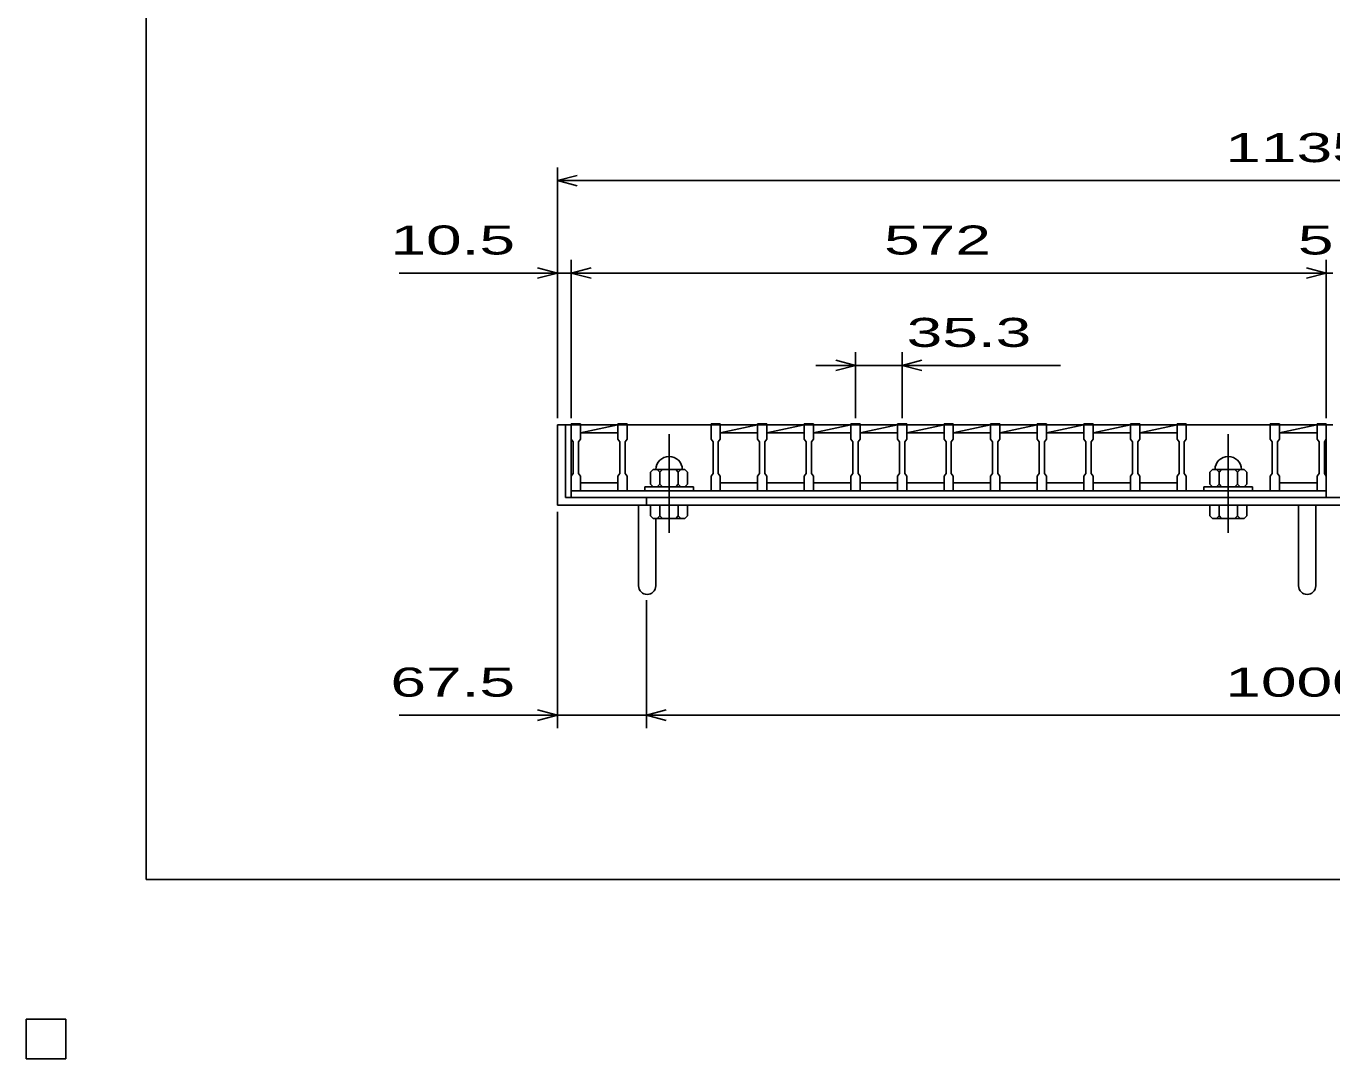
# Model space of a CAD drawing. Units: millimetres, scale not verified. Extents: x -1820 to 1731, y -1282 to 1054.
# Drawn here: x -1820 to -831, y -1282 to -500 of the extents above; entities that cross this region are included whole.
import ezdxf
from ezdxf.enums import TextEntityAlignment as Align

# ---------------------------------------------------------------- set-up
doc = ezdxf.new("R2010")
doc.units = ezdxf.units.MM
doc.header["$LTSCALE"] = 10
doc.linetypes.add('CHAIN', pattern=[18.5, 12, -1.5, 3.5, -1.5])
for name, color, linetype, lineweight in [('0_2', 150, 'Continuous', 25), ('16', 3, 'Continuous', 25), ('19', 6, 'Continuous', 25), ('22', 4, 'Continuous', 25)]:
    doc.layers.add(name, color=color, linetype=linetype, lineweight=lineweight)
doc.styles.add('ベクトル', font='')
doc.styles.get('ベクトル').set_extended_font_data('ベクトル')

msp = doc.modelspace()

# ---------------------------------------------------------------- linework, layer by layer
at = {"layer": '0_2'}
for p, q in [((-1729, -1146.5), (-1729, 1053.5)), ((1731, -1146.5), (-1729, -1146.5))]:
    msp.add_line(p, q, dxfattribs=at)
at = {"layer": '16'}
for p, q in [((-1407, -802), (-1407, -801.3)), ((-1407, -801.3), (-1400, -801.3)), ((-1400, -802), (-1407, -802)), ((-1407, -813), (-1407, -802)), ((-1407, -802), (-1407, -846)), ((-1400, -801.3), (-1400, -802)), ((-1400, -813), (-1400, -802)), ((-1400, -802), (-1371.7, -802)), ((-1400, -808), (-1371.7, -802)), ((-1400, -808), (-1371.7, -808)), ((-1371.7, -802), (-1371.7, -801.3)), ((-1371.7, -801.3), (-1364.7, -801.3)), ((-1364.7, -802), (-1371.7, -802)), ((-1371.7, -813), (-1371.7, -802)), ((-1364.7, -801.3), (-1364.7, -802)), ((-1364.7, -813), (-1364.7, -802)), ((-1364.7, -802), (-1301.1, -802)), ((-1301.1, -802), (-1301.1, -801.3)), ((-1301.1, -801.3), (-1294.1, -801.3)), ((-1294.1, -802), (-1301.1, -802)), ((-1301.1, -813), (-1301.1, -802)), ((-1294.1, -801.3), (-1294.1, -802)), ((-1294.1, -813), (-1294.1, -802)), ((-1294.1, -802), (-1265.8, -802)), ((-1294.1, -808), (-1265.8, -802)), ((-1294.1, -808), (-1265.8, -808)), ((-1265.8, -802), (-1265.8, -801.3)), ((-1265.8, -801.3), (-1258.8, -801.3)), ((-1258.8, -802), (-1265.8, -802)), ((-1265.8, -813), (-1265.8, -802)), ((-1258.8, -801.3), (-1258.8, -802)), ((-1258.8, -813), (-1258.8, -802)), ((-1258.8, -802), (-1230.5, -802)), ((-1258.8, -808), (-1230.5, -802)), ((-1258.8, -808), (-1230.5, -808)), ((-1230.5, -802), (-1230.5, -801.3)), ((-1230.5, -801.3), (-1223.5, -801.3)), ((-1223.5, -802), (-1230.5, -802)), ((-1230.5, -813), (-1230.5, -802)), ((-1223.5, -801.3), (-1223.5, -802)), ((-1223.5, -813), (-1223.5, -802)), ((-1223.5, -802), (-1195.2, -802)), ((-1223.5, -808), (-1195.2, -802)), ((-1223.5, -808), (-1195.2, -808)), ((-1195.2, -802), (-1195.2, -801.3)), ((-1195.2, -801.3), (-1188.2, -801.3)), ((-1188.2, -802), (-1195.2, -802)), ((-1195.2, -813), (-1195.2, -802)), ((-1188.2, -801.3), (-1188.2, -802)), ((-1188.2, -813), (-1188.2, -802)), ((-1188.2, -802), (-1159.9, -802)), ((-1188.2, -808), (-1159.9, -802)), ((-1188.2, -808), (-1159.9, -808)), ((-1159.9, -802), (-1159.9, -801.3)), ((-1159.9, -801.3), (-1152.9, -801.3)), ((-1152.9, -802), (-1159.9, -802)), ((-1159.9, -813), (-1159.9, -802)), ((-1152.9, -801.3), (-1152.9, -802)), ((-1152.9, -813), (-1152.9, -802)), ((-1152.9, -802), (-1124.6, -802)), ((-1152.9, -808), (-1124.6, -802)), ((-1152.9, -808), (-1124.6, -808)), ((-1124.6, -802), (-1124.6, -801.3)), ((-1124.6, -801.3), (-1117.6, -801.3)), ((-1117.6, -802), (-1124.6, -802)), ((-1124.6, -813), (-1124.6, -802)), ((-1117.6, -801.3), (-1117.6, -802)), ((-1117.6, -813), (-1117.6, -802)), ((-1117.6, -802), (-1089.3, -802)), ((-1117.6, -808), (-1089.3, -802)), ((-1117.6, -808), (-1089.3, -808)), ((-1089.3, -802), (-1089.3, -801.3)), ((-1089.3, -801.3), (-1082.3, -801.3)), ((-1082.3, -802), (-1089.3, -802)), ((-1089.3, -813), (-1089.3, -802)), ((-1082.3, -801.3), (-1082.3, -802)), ((-1082.3, -813), (-1082.3, -802)), ((-1082.3, -802), (-1054, -802)), ((-1082.3, -808), (-1054, -802)), ((-1082.3, -808), (-1054, -808)), ((-1054, -802), (-1054, -801.3)), ((-1054, -801.3), (-1047, -801.3)), ((-1047, -802), (-1054, -802)), ((-1054, -813), (-1054, -802)), ((-1047, -801.3), (-1047, -802)), ((-1047, -813), (-1047, -802)), ((-1047, -802), (-1018.7, -802)), ((-1047, -808), (-1018.7, -802)), ((-1047, -808), (-1018.7, -808)), ((-1018.7, -802), (-1018.7, -801.3)), ((-1018.7, -801.3), (-1011.7, -801.3)), ((-1011.7, -802), (-1018.7, -802)), ((-1018.7, -813), (-1018.7, -802)), ((-1011.7, -801.3), (-1011.7, -802)), ((-1011.7, -813), (-1011.7, -802)), ((-1011.7, -802), (-983.4, -802)), ((-1011.7, -808), (-983.4, -802)), ((-1011.7, -808), (-983.4, -808)), ((-983.4, -802), (-983.4, -801.3)), ((-983.4, -801.3), (-976.4, -801.3)), ((-976.4, -802), (-983.4, -802)), ((-983.4, -813), (-983.4, -802)), ((-976.4, -801.3), (-976.4, -802)), ((-976.4, -813), (-976.4, -802)), ((-976.4, -802), (-948.1, -802)), ((-976.4, -808), (-948.1, -802)), ((-976.4, -808), (-948.1, -808)), ((-948.1, -802), (-948.1, -801.3)), ((-948.1, -801.3), (-941.1, -801.3)), ((-941.1, -802), (-948.1, -802)), ((-948.1, -813), (-948.1, -802)), ((-941.1, -801.3), (-941.1, -802)), ((-941.1, -813), (-941.1, -802)), ((-941.1, -802), (-877.5, -802)), ((-877.5, -802), (-877.5, -801.3)), ((-877.5, -801.3), (-870.5, -801.3)), ((-870.5, -802), (-877.5, -802)), ((-877.5, -813), (-877.5, -802)), ((-870.5, -801.3), (-870.5, -802)), ((-870.5, -813), (-870.5, -802)), ((-870.5, -802), (-842, -802)), ((-870.5, -808), (-842.2, -802)), ((-870.5, -808), (-842, -808)), ((-842, -802), (-842, -801.3)), ((-842, -801.3), (-835, -801.3)), ((-842, -802), (-842, -813)), ((-835, -802), (-842, -802)), ((-835, -801.3), (-835, -802)), ((-835, -813), (-835, -802)), ((-835, -846), (-835, -802)), ((-1405.5, -815), (-1407, -813)), ((-1405.5, -839), (-1405.5, -815)), ((-1401.5, -815), (-1400, -813)), ((-1401.5, -839), (-1401.5, -815)), ((-1370.2, -815), (-1371.7, -813)), ((-1370.2, -839), (-1370.2, -815)), ((-1366.2, -815), (-1364.7, -813)), ((-1366.2, -839), (-1366.2, -815)), ((-1299.6, -815), (-1301.1, -813)), ((-1299.6, -839), (-1299.6, -815)), ((-1295.6, -815), (-1294.1, -813)), ((-1295.6, -839), (-1295.6, -815)), ((-1264.3, -815), (-1265.8, -813)), ((-1264.3, -839), (-1264.3, -815)), ((-1260.3, -815), (-1258.8, -813)), ((-1260.3, -839), (-1260.3, -815)), ((-1229, -815), (-1230.5, -813)), ((-1229, -839), (-1229, -815)), ((-1225, -815), (-1223.5, -813)), ((-1225, -839), (-1225, -815)), ((-1193.7, -815), (-1195.2, -813)), ((-1193.7, -839), (-1193.7, -815)), ((-1189.7, -815), (-1188.2, -813)), ((-1189.7, -839), (-1189.7, -815)), ((-1158.4, -815), (-1159.9, -813)), ((-1158.4, -839), (-1158.4, -815)), ((-1154.4, -815), (-1152.9, -813)), ((-1154.4, -839), (-1154.4, -815)), ((-1123.1, -815), (-1124.6, -813)), ((-1123.1, -839), (-1123.1, -815)), ((-1119.1, -815), (-1117.6, -813)), ((-1119.1, -839), (-1119.1, -815)), ((-1087.8, -815), (-1089.3, -813)), ((-1087.8, -839), (-1087.8, -815)), ((-1083.8, -815), (-1082.3, -813)), ((-1083.8, -839), (-1083.8, -815)), ((-1052.5, -815), (-1054, -813)), ((-1052.5, -839), (-1052.5, -815)), ((-1048.5, -815), (-1047, -813)), ((-1048.5, -839), (-1048.5, -815)), ((-1017.2, -815), (-1018.7, -813)), ((-1017.2, -839), (-1017.2, -815)), ((-1013.2, -815), (-1011.7, -813)), ((-1013.2, -839), (-1013.2, -815)), ((-981.9, -815), (-983.4, -813)), ((-981.9, -839), (-981.9, -815)), ((-977.9, -815), (-976.4, -813)), ((-977.9, -839), (-977.9, -815)), ((-946.6, -815), (-948.1, -813)), ((-946.6, -839), (-946.6, -815)), ((-942.6, -815), (-941.1, -813)), ((-942.6, -839), (-942.6, -815)), ((-876, -815), (-877.5, -813)), ((-876, -839), (-876, -815)), ((-872, -815), (-870.5, -813)), ((-872, -839), (-872, -815)), ((-842, -813), (-840.5, -815)), ((-840.5, -815), (-840.5, -839)), ((-836.5, -815), (-835, -813)), ((-836.5, -839), (-836.5, -815)), ((-1407, -841), (-1405.5, -839)), ((-1400, -841), (-1401.5, -839)), ((-1371.7, -841), (-1370.2, -839)), ((-1364.7, -841), (-1366.2, -839)), ((-1344.9, -836), (-1346.9, -838)), ((-1346.9, -847), (-1346.9, -838)), ((-1344.9, -836), (-1320.9, -836)), ((-1339.9, -838), (-1341.9, -836)), ((-1339.9, -838), (-1337.9, -836)), ((-1339.9, -847), (-1339.9, -838)), ((-1325.9, -838), (-1327.9, -836)), ((-1325.9, -838), (-1323.9, -836)), ((-1325.9, -847), (-1325.9, -838)), ((-1318.9, -838), (-1320.9, -836)), ((-1318.9, -847), (-1318.9, -838)), ((-1301.1, -841), (-1299.6, -839)), ((-1294.1, -841), (-1295.6, -839)), ((-1265.8, -841), (-1264.3, -839)), ((-1258.8, -841), (-1260.3, -839)), ((-1230.5, -841), (-1229, -839)), ((-1223.5, -841), (-1225, -839)), ((-1195.2, -841), (-1193.7, -839)), ((-1188.2, -841), (-1189.7, -839)), ((-1159.9, -841), (-1158.4, -839)), ((-1152.9, -841), (-1154.4, -839)), ((-1124.6, -841), (-1123.1, -839)), ((-1117.6, -841), (-1119.1, -839)), ((-1089.3, -841), (-1087.8, -839)), ((-1082.3, -841), (-1083.8, -839)), ((-1054, -841), (-1052.5, -839)), ((-1047, -841), (-1048.5, -839)), ((-1018.7, -841), (-1017.2, -839)), ((-1011.7, -841), (-1013.2, -839)), ((-983.4, -841), (-981.9, -839)), ((-976.4, -841), (-977.9, -839)), ((-948.1, -841), (-946.6, -839)), ((-941.1, -841), (-942.6, -839)), ((-921.3, -836), (-923.3, -838)), ((-923.3, -847), (-923.3, -838)), ((-921.3, -836), (-897.3, -836)), ((-916.3, -838), (-918.3, -836)), ((-916.3, -838), (-914.3, -836)), ((-916.3, -847), (-916.3, -838)), ((-902.3, -838), (-904.3, -836)), ((-902.3, -838), (-900.3, -836)), ((-902.3, -847), (-902.3, -838)), ((-895.3, -838), (-897.3, -836)), ((-895.3, -847), (-895.3, -838)), ((-877.5, -841), (-876, -839)), ((-870.5, -841), (-872, -839)), ((-840.5, -839), (-842, -841)), ((-835, -841), (-836.5, -839)), ((-1407, -852), (-1407, -841)), ((-1400, -852), (-1400, -841)), ((-1400, -846), (-1371.7, -846)), ((-1371.7, -852), (-1371.7, -841)), ((-1364.7, -852), (-1364.7, -841)), ((-1351.4, -852), (-1351.4, -849)), ((-1351.4, -849), (-1314.4, -849)), ((-1346.9, -847), (-1344.9, -849)), ((-1341.9, -849), (-1339.9, -847)), ((-1339.9, -847), (-1337.9, -849)), ((-1327.9, -849), (-1325.9, -847)), ((-1325.9, -847), (-1323.9, -849)), ((-1320.9, -849), (-1318.9, -847)), ((-1314.4, -852), (-1314.4, -849)), ((-1301.1, -852), (-1301.1, -841)), ((-1294.1, -852), (-1294.1, -841)), ((-1294.1, -846), (-1265.8, -846)), ((-1265.8, -852), (-1265.8, -841)), ((-1258.8, -852), (-1258.8, -841)), ((-1258.8, -846), (-1230.5, -846)), ((-1230.5, -852), (-1230.5, -841)), ((-1223.5, -852), (-1223.5, -841)), ((-1223.5, -846), (-1195.2, -846)), ((-1195.2, -852), (-1195.2, -841)), ((-1188.2, -852), (-1188.2, -841)), ((-1188.2, -846), (-1159.9, -846)), ((-1159.9, -852), (-1159.9, -841)), ((-1152.9, -852), (-1152.9, -841)), ((-1152.9, -846), (-1124.6, -846)), ((-1124.6, -852), (-1124.6, -841)), ((-1117.6, -852), (-1117.6, -841)), ((-1117.6, -846), (-1089.3, -846)), ((-1089.3, -852), (-1089.3, -841)), ((-1082.3, -852), (-1082.3, -841)), ((-1082.3, -846), (-1054, -846)), ((-1054, -852), (-1054, -841)), ((-1047, -852), (-1047, -841)), ((-1047, -846), (-1018.7, -846)), ((-1018.7, -852), (-1018.7, -841)), ((-1011.7, -852), (-1011.7, -841)), ((-1011.7, -846), (-983.4, -846)), ((-983.4, -852), (-983.4, -841)), ((-976.4, -852), (-976.4, -841)), ((-976.4, -846), (-948.1, -846)), ((-948.1, -852), (-948.1, -841)), ((-941.1, -852), (-941.1, -841)), ((-927.8, -852), (-927.8, -849)), ((-927.8, -849), (-890.8, -849)), ((-923.3, -847), (-921.3, -849)), ((-918.3, -849), (-916.3, -847)), ((-916.3, -847), (-914.3, -849)), ((-904.3, -849), (-902.3, -847)), ((-902.3, -847), (-900.3, -849)), ((-897.3, -849), (-895.3, -847)), ((-890.8, -852), (-890.8, -849)), ((-877.5, -852), (-877.5, -841)), ((-870.5, -852), (-870.5, -841)), ((-870.5, -846), (-842, -846)), ((-842, -841), (-842, -852)), ((-835, -852), (-835, -841)), ((-1407, -852), (-1400, -852)), ((-1407, -852), (-835, -852)), ((-1407, -857), (-1407, -852)), ((-835, -857), (-1407, -857)), ((-1371.7, -852), (-1364.7, -852)), ((-1364.7, -852), (-1301.1, -852)), ((-1351.4, -852), (-1314.4, -852)), ((-1301.1, -852), (-1294.1, -852)), ((-1265.8, -852), (-1258.8, -852)), ((-1230.5, -852), (-1223.5, -852)), ((-1195.2, -852), (-1188.2, -852)), ((-1159.9, -852), (-1152.9, -852)), ((-1124.6, -852), (-1117.6, -852)), ((-1089.3, -852), (-1082.3, -852)), ((-1054, -852), (-1047, -852)), ((-1018.7, -852), (-1011.7, -852)), ((-983.4, -852), (-976.4, -852)), ((-948.1, -852), (-941.1, -852)), ((-941.1, -852), (-877.5, -852)), ((-927.8, -852), (-890.8, -852)), ((-877.5, -852), (-870.5, -852)), ((-842, -852), (-835, -852)), ((-835, -852), (-835, -857)), ((-1790, -1252.5), (-1820, -1252.5)), ((-1820, -1252.5), (-1820, -1282.5)), ((-1790, -1252.5), (-1820, -1252.5)), ((-1820, -1252.5), (-1820, -1282.5)), ((-1790, -1252.5), (-1820, -1252.5)), ((-1820, -1252.5), (-1820, -1282.5)), ((-1790, -1252.5), (-1820, -1252.5)), ((-1820, -1252.5), (-1820, -1282.5)), ((-1790, -1252.5), (-1820, -1252.5)), ((-1820, -1252.5), (-1820, -1282.5)), ((-1790, -1282.5), (-1790, -1252.5)), ((-1790, -1282.5), (-1790, -1252.5)), ((-1790, -1282.5), (-1790, -1252.5)), ((-1790, -1282.5), (-1790, -1252.5)), ((-1790, -1282.5), (-1790, -1252.5)), ((-1820, -1282.5), (-1790, -1282.5)), ((-1820, -1282.5), (-1790, -1282.5)), ((-1820, -1282.5), (-1790, -1282.5)), ((-1820, -1282.5), (-1790, -1282.5)), ((-1820, -1282.5), (-1790, -1282.5))]:
    msp.add_line(p, q, dxfattribs=at)
at = {"layer": '16', "linetype": 'CHAIN'}
for p, q in [((-1332.9, -884), (-1332.9, -809)), ((-909.3, -884), (-909.3, -809))]:
    msp.add_line(p, q, dxfattribs=at)
at = {"layer": '16'}
for centre in [(-1332.9, -836), (-909.3, -836)]:
    msp.add_arc(centre, 10, 0, 180, dxfattribs=at)
at = {"layer": '19'}
for p, q in [((-1407, -802), (-1417.5, -802)), ((-1417.5, -802), (-1417.5, -863)), ((-1411.5, -857), (-1411.5, -802)), ((-835, -802), (-830, -802)), ((-288.5, -857), (-1411.5, -857)), ((-1350, -863), (-1350, -857)), ((-1417.5, -863), (-282.5, -863)), ((-1356, -924.11), (-1356, -863)), ((-1346.9, -863), (-1346.9, -871)), ((-1318.9, -863), (-1346.9, -863)), ((-1339.9, -863), (-1339.9, -871)), ((-1325.9, -863), (-1325.9, -871)), ((-1318.9, -871), (-1318.9, -863)), ((-923.3, -871), (-923.3, -863)), ((-923.3, -863), (-895.3, -863)), ((-916.3, -871), (-916.3, -863)), ((-902.3, -871), (-902.3, -863)), ((-895.3, -871), (-895.3, -863)), ((-856, -924.11), (-856, -863)), ((-843, -924.11), (-843, -863)), ((-1346.9, -871), (-1344.9, -873)), ((-1344.9, -873), (-1320.9, -873)), ((-1343, -924.11), (-1343, -873)), ((-1339.9, -871), (-1341.9, -873)), ((-1337.9, -873), (-1339.9, -871)), ((-1325.9, -871), (-1327.9, -873)), ((-1323.9, -873), (-1325.9, -871)), ((-1320.9, -873), (-1318.9, -871)), ((-921.3, -873), (-923.3, -871)), ((-921.3, -873), (-897.3, -873)), ((-918.3, -873), (-916.3, -871)), ((-914.3, -873), (-916.3, -871)), ((-904.3, -873), (-902.3, -871)), ((-900.3, -873), (-902.3, -871)), ((-895.3, -871), (-897.3, -873))]:
    msp.add_line(p, q, dxfattribs=at)
for centre in [(-1349.5, -924.11), (-849.5, -924.11)]:
    msp.add_arc(centre, 6.5, 180, 0, dxfattribs=at)
at = {"layer": '22'}
for p, q in [((-1417.5, -797), (-1417.5, -607)), ((-1417.5, -617), (-1402.5, -613)), ((-1402.5, -621), (-1417.5, -617)), ((-1417.5, -617), (-282.5, -617)), ((-1417.5, -797), (-1417.5, -677)), ((-1407, -797), (-1407, -677)), ((-835, -797), (-835, -677)), ((-1537.5, -687), (-1417.5, -687)), ((-1417.5, -687), (-1432.5, -683)), ((-1432.5, -691), (-1417.5, -687)), ((-1417.5, -687), (-1407, -687)), ((-1407, -687), (-1392, -683)), ((-1392, -691), (-1407, -687)), ((-1407, -687), (-835, -687)), ((-835, -687), (-850, -683)), ((-850, -691), (-835, -687)), ((-835, -687), (-830, -687)), ((-1191.7, -797), (-1191.7, -747)), ((-1156.4, -747), (-1156.4, -797)), ((-1191.7, -757), (-1221.7, -757)), ((-1191.7, -757), (-1206.7, -753)), ((-1206.7, -761), (-1191.7, -757)), ((-1191.7, -757), (-1156.4, -757)), ((-1156.4, -757), (-1141.4, -753)), ((-1141.4, -761), (-1156.4, -757)), ((-1156.4, -757), (-1036.4, -757)), ((-1417.5, -1032), (-1417.5, -868)), ((-1350, -1032), (-1350, -935)), ((-1417.5, -1022), (-1432.5, -1018)), ((-1350, -1022), (-1335, -1018)), ((-1537.5, -1022), (-1417.5, -1022)), ((-1432.5, -1026), (-1417.5, -1022)), ((-1417.5, -1022), (-1350, -1022)), ((-1335, -1026), (-1350, -1022)), ((-1350, -1022), (-350, -1022))]:
    msp.add_line(p, q, dxfattribs=at)
at = {"layer": '22', "color": 2}
for p, q in [((-1790, -1252.5), (-1820, -1252.5)), ((-1820, -1252.5), (-1820, -1282.5)), ((-1790, -1252.5), (-1820, -1252.5)), ((-1820, -1252.5), (-1820, -1282.5)), ((-1790, -1252.5), (-1820, -1252.5)), ((-1820, -1252.5), (-1820, -1282.5)), ((-1790, -1282.5), (-1790, -1252.5)), ((-1790, -1282.5), (-1790, -1252.5)), ((-1790, -1282.5), (-1790, -1252.5)), ((-1820, -1282.5), (-1790, -1282.5)), ((-1820, -1282.5), (-1790, -1282.5)), ((-1820, -1282.5), (-1790, -1282.5))]:
    msp.add_line(p, q, dxfattribs=at)

# ---------------------------------------------------------------- texts
at = {"layer": '22', "color": 2, "style": 'ベクトル', "width": 1.65}
for s, p in [(' 1135 ', (-925, -592)), (' 10.5 ', (-1557.5, -662)), (' 572 ', (-1183.5, -662)), (' 5 ', (-870, -662)), (' 35.3 ', (-1166.4, -732)), (' 67.5 ', (-1557.5, -997)), (' 1000 ', (-925, -997))]:
    msp.add_text(s, height=21.99, dxfattribs=at).set_placement(p, align=Align.MIDDLE_LEFT)

doc.saveas('drawing.dxf')
